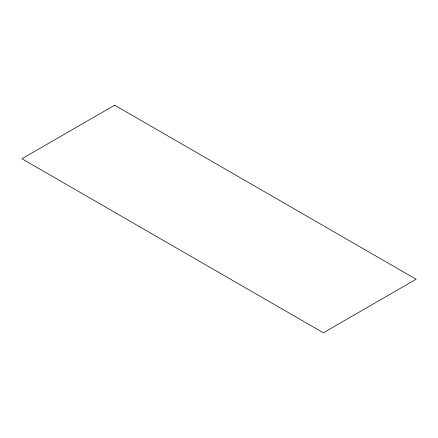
<?xml version="1.0" encoding="UTF-8"?>
<svg xmlns="http://www.w3.org/2000/svg" width="438" height="438" viewBox="0 0 438 438"><rect width="100%" height="100%" fill="white"/><g stroke="black" fill="none" stroke-linecap="round" stroke-linejoin="round"><path stroke-width="0.66" d="M114.652 105.208L21.9 158.753L323.348 332.792L416.1 279.247L114.652 105.208"/></g></svg>
